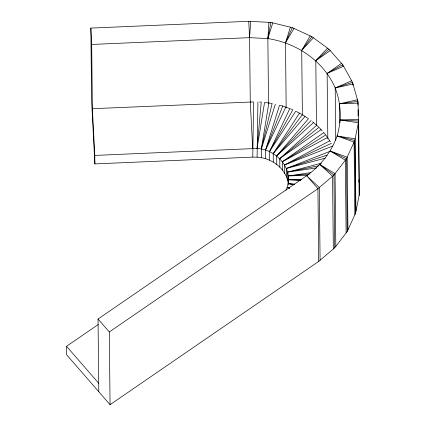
<?xml version="1.0" encoding="UTF-8"?>
<svg xmlns="http://www.w3.org/2000/svg" width="426" height="426" viewBox="0 0 426 426"><rect width="100%" height="100%" fill="white"/><g stroke="black" fill="none" stroke-linecap="round" stroke-linejoin="round"><path stroke-width="0.64" d="M98.299 324.49L66.541 346.301L66.632 354.783L110.062 404.7L318.685 261.426L334.729 247.794L347.211 231.483L355.577 213.229L354.815 140.489L358.697 121.09L357.92 101.415L352.52 82.324L342.733 64.672L329 49.24L311.923 36.705L292.263 27.637L270.883 22.424L248.741 21.3L90.85 28.095L91.611 100.834L94.881 163.909L252.772 157.109L253.592 101.947M257.922 102.006L257.102 157.167C271.527 157.955 286 168.323 288.194 183.159M250.264 101.793L249.588 37.653L250.68 21.396M268.95 22.322L267.858 38.58L268.534 103.38M268.838 103.007L261.298 149.222L261.388 157.711M270.883 22.424L267.858 38.58L249.588 37.653L91.696 44.448L92.458 117.187M98.8 391.76L98.039 319.021L306.667 175.752C320.501 165.783 331.391 152.13 337.099 135.985C341.812 120.212 341.125 103.353 335.203 87.996C323.552 60.865 296.571 42.957 267.858 38.58L272.757 22.876M355.577 213.229L359.459 193.83L358.628 119.371L340.299 119.983L358.357 122.789L359.118 195.529M285.937 190.379C296.32 169.255 274.275 146.182 252.682 148.626L94.79 155.421L94.881 163.909M290.388 27.179L285.495 42.877L286.171 107.682M275.345 104.205L261.298 149.222L272.134 103.422L264.551 102.464L257.011 148.685L261.255 102.048L259.588 102.027M279.515 105.222L265.473 150.24L265.563 158.728M269.557 160.203L269.466 151.72L289.792 108.619L282.726 106.005L265.473 150.24L285.798 107.144M292.263 27.637L285.495 42.877L293.983 28.43M292.864 109.759L269.466 151.72L295.75 111.229M310.203 35.912L301.714 50.364L302.391 115.164M299.499 113.14L273.215 153.632L273.306 162.12M311.923 36.705L301.714 50.364L313.419 37.802M307.993 118.385L302.385 114.615L273.215 153.632L305.037 116.399M308.483 118.716L276.666 155.953L276.751 164.436M327.503 48.143L315.799 60.7L316.481 125.505M311.134 120.499L276.666 155.953L313.515 122.571M316.603 125.255L279.754 158.637L279.839 167.125M329 49.24L315.799 60.7L330.203 50.587M341.53 63.32L327.131 73.437L327.818 138.897M321.039 129.642L279.754 158.637L318.978 127.326L312.562 121.74M110.062 404.7L109.301 331.966L317.924 188.691L333.968 175.054L346.45 158.749L354.815 140.489L337.099 135.985L354.081 142.087L354.842 214.826M327.503 137.502L282.433 161.651L282.523 170.139M329.735 140.793L284.664 164.942L284.754 173.43M331.449 143.328L284.664 164.942L332.791 146.027M343.59 66.216L327.131 73.437L342.733 64.672L342.749 65.993M351.663 80.78L335.203 87.996L335.752 140.234M330.214 151.241L286.41 168.456L286.501 176.944M327.109 155.123L286.41 168.456L325.336 158.131M321.46 163.169L287.641 172.141L287.731 180.629M318.845 165.735L287.641 172.141L316.545 167.897M310.671 172.652L288.338 175.933L288.413 183.116M309.308 174.053L288.338 175.933L307.625 175.294M253.039 101.942L92.367 108.699L94.79 155.421M357.984 103.135L339.66 103.747L339.863 122.922M301.794 179.335L288.487 179.777L288.524 183.042M252.772 157.109L257.102 157.167M300.341 180.049L288.487 179.777L300.421 180.72M340.299 119.983L358.697 121.09M294.723 184.133L288.093 183.606L288.109 184.911M294.68 184.506L288.093 183.606L293.94 184.746M337.099 135.985L355.156 138.796L355.918 211.53M289.696 188.164L287.156 187.36L289.755 187.866M280.159 105.382L282.726 106.005M287.156 187.36L289.717 188.015M346.12 232.91L345.358 160.176L330.198 151.049L347.179 157.151L347.941 229.886M290.41 108.848L292.252 109.53M330.198 151.049L346.45 158.749L347.211 231.483M296.288 111.5L302.385 114.615M333.324 248.986L332.562 176.247L319.899 164.5L335.06 173.627L335.821 246.366M319.899 164.5L333.968 175.054L334.729 247.794M319.393 127.789L322.189 130.931M98.039 319.021L109.301 331.966M66.541 346.301L98.715 383.272M326.13 135.479L330.416 141.805M248.741 21.3L249.588 37.653M250.264 101.905L252.682 148.626M90.85 28.095L91.696 44.448M358.9 179.767L359.006 182.365M359.336 190.811L359.459 193.83M358.005 105.121L357.92 101.415L339.66 103.747L357.446 99.743L357.462 101.063M358.053 109.748L358.069 115.963M353.005 85.317L352.989 83.997L335.203 87.996L352.52 82.324L352.536 84.311M320.091 260.233L319.33 187.499L306.667 175.752L317.924 188.691L318.685 261.426M323.723 132.656L282.433 161.651L325.783 134.973L323.723 132.656"/></g></svg>
